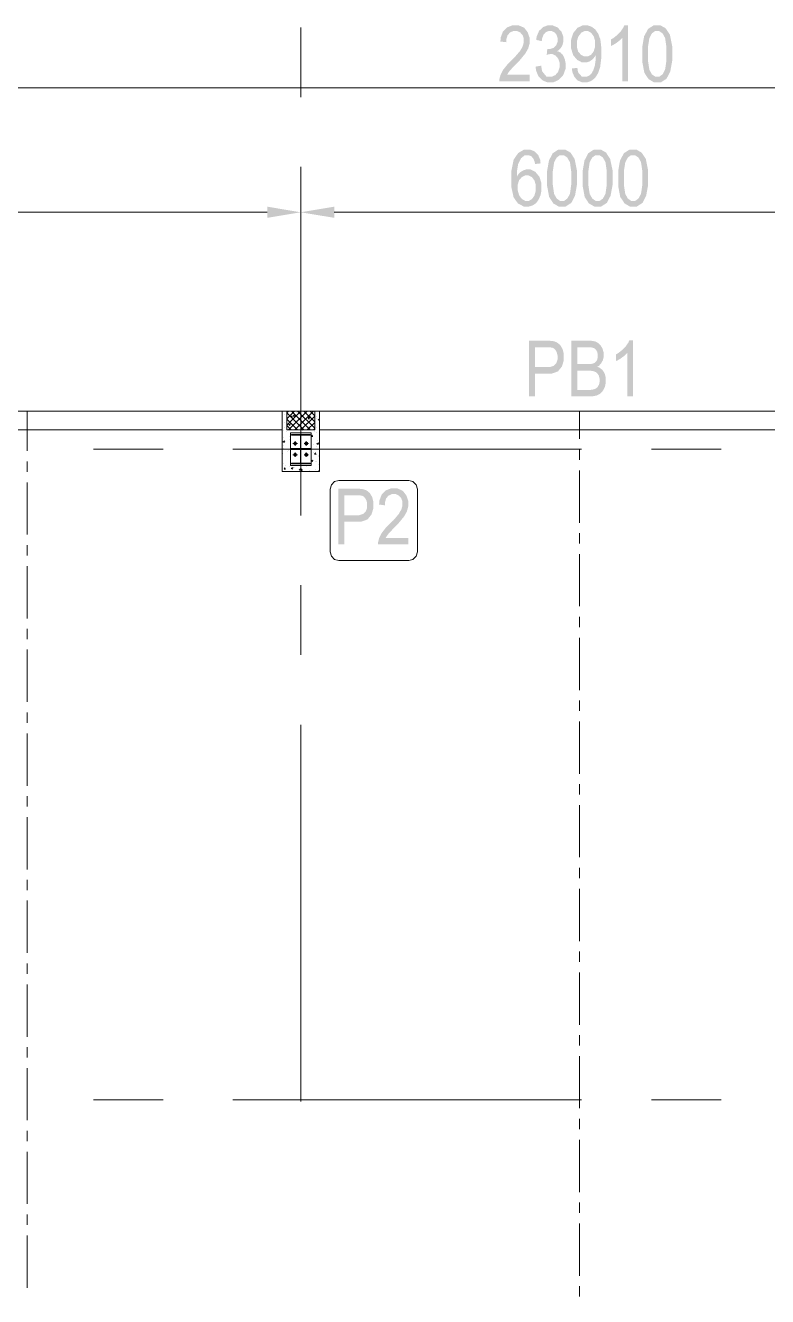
# Model space of a CAD drawing. Header units: millimetres. Extents: x 51.5 to 74.8, y 0.8 to 17.2.
# Drawn here: x 55.694 to 56.739, y 14.504 to 16.293 of the extents above; entities that cross this region are included whole.
import ezdxf

# ---------------------------------------------------------------- set-up
doc = ezdxf.new("R2010")
doc.units = ezdxf.units.MM
doc.layers.add('PDF_Geomertry', color=7, linetype='Continuous')
doc.layers.add('PDF_Solid Fills', color=7, linetype='Continuous')

msp = doc.modelspace()

# ---------------------------------------------------------------- hatches: boundary and pattern name
at = {"layer": 'PDF_Solid Fills', "transparency": 33554559}
for points in [[(56.4037, 16.2233), (56.4037, 16.214), (56.3612, 16.214), (56.3611, 16.2168), (56.3627, 16.2231), (56.3645, 16.2266), (56.3663, 16.2301), (56.3729, 16.2383), (56.3776, 16.243), (56.3832, 16.2486), (56.3904, 16.257), (56.3922, 16.2601), (56.3938, 16.2631), (56.3955, 16.2687), (56.3955, 16.2713), (56.3955, 16.2743), (56.3938, 16.2793), (56.392, 16.2811), (56.3902, 16.283), (56.3859, 16.2848), (56.3834, 16.2848), (56.3807, 16.2848), (56.3761, 16.2829), (56.3744, 16.2808), (56.3726, 16.2787), (56.3708, 16.2729), (56.3708, 16.2691), (56.3626, 16.2701), (56.363, 16.2758), (56.3662, 16.2843), (56.369, 16.287), (56.3718, 16.2899), (56.3791, 16.2927), (56.3837, 16.2927), (56.3886, 16.2927), (56.3961, 16.2895), (56.3986, 16.2862), (56.4011, 16.2829), (56.4037, 16.2752), (56.4037, 16.2711), (56.4037, 16.2673), (56.4016, 16.2601), (56.3997, 16.2568), (56.3977, 16.2533), (56.3902, 16.2441), (56.3847, 16.2384), (56.3811, 16.2348), (56.3765, 16.2298), (56.3755, 16.2286), (56.3744, 16.2272), (56.3727, 16.2245), (56.3722, 16.2233)], [(56.4122, 16.2348), (56.42, 16.2361), (56.4212, 16.2283), (56.4275, 16.2206), (56.4325, 16.2206), (56.4352, 16.2206), (56.44, 16.2229), (56.4419, 16.2252), (56.4438, 16.2274), (56.4458, 16.2334), (56.4458, 16.237), (56.4458, 16.2405), (56.444, 16.2459), (56.4422, 16.248), (56.4404, 16.2502), (56.4359, 16.2523), (56.4333, 16.2523), (56.4322, 16.2523), (56.4294, 16.2518), (56.4277, 16.2512), (56.4286, 16.2597), (56.4298, 16.2595), (56.4327, 16.2595), (56.4376, 16.2613), (56.4394, 16.2631), (56.4412, 16.2649), (56.443, 16.2697), (56.443, 16.2727), (56.443, 16.2754), (56.4415, 16.2798), (56.44, 16.2815), (56.4384, 16.2831), (56.4347, 16.2848), (56.4325, 16.2848), (56.4302, 16.2848), (56.4263, 16.2831), (56.4248, 16.2813), (56.4232, 16.2795), (56.4212, 16.2743), (56.4208, 16.2706), (56.4129, 16.2724), (56.4137, 16.2774), (56.417, 16.2851), (56.4197, 16.2876), (56.4223, 16.2902), (56.4287, 16.2927), (56.4323, 16.2927), (56.4362, 16.2927), (56.4429, 16.2899), (56.4457, 16.287), (56.4484, 16.2841), (56.4511, 16.2769), (56.4511, 16.2724), (56.4511, 16.2698), (56.45, 16.2651), (56.4488, 16.263), (56.4476, 16.2609), (56.4444, 16.2577), (56.4423, 16.2565), (56.4443, 16.2559), (56.4475, 16.2543), (56.4487, 16.253), (56.45, 16.2518), (56.4519, 16.2484), (56.4527, 16.2463), (56.4534, 16.2444), (56.4543, 16.2398), (56.4543, 16.2372), (56.4543, 16.2318), (56.4511, 16.223), (56.4479, 16.2195), (56.4447, 16.2161), (56.437, 16.2126), (56.4326, 16.2126), (56.4286, 16.2126), (56.4215, 16.2156), (56.4187, 16.2187), (56.4158, 16.2216), (56.4126, 16.2297)], [(56.542, 16.214), (56.5341, 16.214), (56.5341, 16.2754), (56.5327, 16.2737), (56.529, 16.2705), (56.5268, 16.2688), (56.5244, 16.2672), (56.5202, 16.2647), (56.5183, 16.2638), (56.5183, 16.2731), (56.5215, 16.2749), (56.5273, 16.2795), (56.5298, 16.2823), (56.5323, 16.2849), (56.5358, 16.2902), (56.5369, 16.2927), (56.542, 16.2927)], [(56.549, 15.7706), (56.5411, 15.7706), (56.5411, 15.832), (56.5397, 15.8305), (56.5361, 15.8272), (56.5337, 15.8255), (56.5315, 15.8238), (56.5272, 15.8213), (56.5252, 15.8205), (56.5252, 15.8298), (56.5286, 15.8318), (56.5343, 15.8363), (56.5368, 15.839), (56.5393, 15.8416), (56.5429, 15.8469), (56.5438, 15.8495), (56.549, 15.8495)], [(56.233, 15.5716), (56.233, 15.5624), (56.1904, 15.5624), (56.1904, 15.5652), (56.192, 15.5715), (56.1938, 15.5749), (56.1955, 15.5784), (56.202, 15.5868), (56.2069, 15.5915), (56.2125, 15.5969), (56.2197, 15.6055), (56.2213, 15.6086), (56.2232, 15.6115), (56.2248, 15.6172), (56.2248, 15.6197), (56.2248, 15.6227), (56.223, 15.6276), (56.2213, 15.6295), (56.2195, 15.6313), (56.2152, 15.6333), (56.2126, 15.6333), (56.2098, 15.6333), (56.2054, 15.6312), (56.2036, 15.6293), (56.2018, 15.6272), (56.2001, 15.6213), (56.2001, 15.6174), (56.1919, 15.6186), (56.1923, 15.6241), (56.1955, 15.6326), (56.1983, 15.6355), (56.2011, 15.6384), (56.2084, 15.6412), (56.2129, 15.6412), (56.2179, 15.6412), (56.2252, 15.6379), (56.2279, 15.6345), (56.2304, 15.6312), (56.2329, 15.6237), (56.2329, 15.6195), (56.2329, 15.6158), (56.2309, 15.6086), (56.229, 15.6051), (56.2269, 15.6016), (56.2194, 15.5924), (56.2138, 15.5868), (56.2104, 15.5831), (56.2058, 15.5783), (56.2047, 15.5769), (56.2037, 15.5756), (56.202, 15.573), (56.2013, 15.5716)]]:
    msp.add_hatch(color=256, dxfattribs=at).paths.add_polyline_path(points)
h = msp.add_hatch(color=256, dxfattribs=at)
h.paths.add_polyline_path([(56.4633, 16.2322), (56.4709, 16.233), (56.4718, 16.2268), (56.4772, 16.2206), (56.4816, 16.2206), (56.4836, 16.2206), (56.4872, 16.2219), (56.4888, 16.2233), (56.4905, 16.2247), (56.4932, 16.2294), (56.4944, 16.2329), (56.4955, 16.2363), (56.4966, 16.2444), (56.4966, 16.249), (56.4966, 16.2509), (56.4954, 16.2486), (56.492, 16.2448), (56.49, 16.2434), (56.4879, 16.242), (56.4836, 16.2406), (56.4813, 16.2406), (56.4775, 16.2406), (56.4707, 16.2441), (56.4679, 16.2474), (56.465, 16.2509), (56.462, 16.2604), (56.462, 16.2663), (56.462, 16.2724), (56.4651, 16.2822), (56.468, 16.2856), (56.4709, 16.2893), (56.4782, 16.2927), (56.4825, 16.2927), (56.4854, 16.2927), (56.4911, 16.2908), (56.4937, 16.2888), (56.4962, 16.2869), (56.5002, 16.2811), (56.5016, 16.2772), (56.5032, 16.2733), (56.5045, 16.2622), (56.5045, 16.2549), (56.5045, 16.2469), (56.503, 16.2343), (56.5015, 16.2298), (56.5, 16.2254), (56.4958, 16.2188), (56.4932, 16.2168), (56.4905, 16.2147), (56.4847, 16.2126), (56.4815, 16.2126), (56.4777, 16.2126), (56.4716, 16.2151), (56.4691, 16.2176), (56.4668, 16.2201), (56.4637, 16.2274)])
h.paths.add_polyline_path([(56.4958, 16.2668), (56.4958, 16.2711), (56.4938, 16.2776), (56.4919, 16.2801), (56.4901, 16.2824), (56.4858, 16.2848), (56.4833, 16.2848), (56.4808, 16.2848), (56.4762, 16.2823), (56.4743, 16.2797), (56.4722, 16.2772), (56.4702, 16.2702), (56.4702, 16.2659), (56.4702, 16.2622), (56.472, 16.2559), (56.474, 16.2537), (56.4759, 16.2513), (56.4805, 16.2491), (56.4832, 16.2491), (56.4858, 16.2491), (56.4902, 16.2515), (56.492, 16.2537), (56.4938, 16.2561), (56.4958, 16.2626)])
h = msp.add_hatch(color=256, dxfattribs=at)
h.paths.add_polyline_path([(56.5622, 16.2527), (56.5622, 16.2626), (56.5648, 16.2776), (56.5676, 16.2826), (56.5702, 16.2877), (56.578, 16.2927), (56.5833, 16.2927), (56.5879, 16.2927), (56.5951, 16.2887), (56.5979, 16.2845), (56.6011, 16.2795), (56.6043, 16.2637), (56.6043, 16.2527), (56.6043, 16.2429), (56.6016, 16.228), (56.599, 16.2229), (56.5963, 16.2177), (56.5884, 16.2126), (56.5832, 16.2126), (56.5786, 16.2126), (56.5711, 16.2172), (56.568, 16.2216), (56.5651, 16.2262), (56.5622, 16.2416)])
h.paths.add_polyline_path([(56.5702, 16.2527), (56.5702, 16.2431), (56.5722, 16.2304), (56.574, 16.227), (56.5758, 16.2238), (56.5805, 16.2206), (56.5834, 16.2206), (56.5861, 16.2206), (56.5907, 16.2238), (56.5925, 16.2272), (56.5943, 16.2305), (56.5962, 16.2433), (56.5962, 16.2527), (56.5962, 16.2623), (56.5943, 16.2751), (56.5925, 16.2784), (56.5907, 16.2816), (56.5858, 16.2848), (56.5829, 16.2848), (56.5802, 16.2848), (56.5758, 16.2816), (56.574, 16.2783), (56.5722, 16.2749), (56.5702, 16.2622)])
h = msp.add_hatch(color=256, dxfattribs=at)
h.paths.add_polyline_path([(56.4191, 16.0986), (56.4113, 16.0977), (56.4108, 16.1008), (56.4091, 16.1051), (56.408, 16.1063), (56.4065, 16.1083), (56.4026, 16.1101), (56.4004, 16.1101), (56.397, 16.1101), (56.3915, 16.1058), (56.3894, 16.1015), (56.3876, 16.0979), (56.3858, 16.0869), (56.3858, 16.0797), (56.387, 16.0823), (56.3905, 16.0862), (56.3926, 16.0874), (56.3947, 16.0888), (56.399, 16.0901), (56.4013, 16.0901), (56.4051, 16.0901), (56.4118, 16.0866), (56.4147, 16.0831), (56.4175, 16.0797), (56.4204, 16.0705), (56.4204, 16.0647), (56.4204, 16.0606), (56.419, 16.0536), (56.4175, 16.0504), (56.4161, 16.0472), (56.4125, 16.0424), (56.4101, 16.0409), (56.4079, 16.0394), (56.4029, 16.0379), (56.4002, 16.0379), (56.3954, 16.0379), (56.3873, 16.0423), (56.3841, 16.0466), (56.3811, 16.0511), (56.3779, 16.0656), (56.3779, 16.0759), (56.3779, 16.0873), (56.3811, 16.1036), (56.3843, 16.1084), (56.3876, 16.1131), (56.3958, 16.118), (56.4009, 16.118), (56.4045, 16.118), (56.4107, 16.1155), (56.4132, 16.113), (56.4157, 16.1105), (56.4187, 16.1033)])
h.paths.add_polyline_path([(56.387, 16.0647), (56.387, 16.0604), (56.389, 16.0536), (56.3909, 16.0509), (56.393, 16.0484), (56.3976, 16.0458), (56.4002, 16.0458), (56.4026, 16.0458), (56.4068, 16.0483), (56.4086, 16.0506), (56.4104, 16.0531), (56.4123, 16.0598), (56.4123, 16.0641), (56.4123, 16.0683), (56.4105, 16.0747), (56.4086, 16.077), (56.4068, 16.0794), (56.4023, 16.0816), (56.3998, 16.0816), (56.3972, 16.0816), (56.3927, 16.0794), (56.3908, 16.077), (56.3888, 16.0748), (56.387, 16.0686)])
h = msp.add_hatch(color=256, dxfattribs=at)
h.paths.add_polyline_path([(56.4283, 16.0779), (56.4283, 16.0879), (56.4309, 16.1027), (56.4336, 16.1079), (56.4362, 16.1129), (56.4441, 16.118), (56.4493, 16.118), (56.4538, 16.118), (56.4612, 16.1138), (56.4638, 16.1098), (56.467, 16.1048), (56.4702, 16.0888), (56.4702, 16.0779), (56.4702, 16.0681), (56.4676, 16.0531), (56.465, 16.0481), (56.4623, 16.043), (56.4544, 16.0379), (56.4491, 16.0379), (56.4445, 16.0379), (56.437, 16.0423), (56.4341, 16.0469), (56.4312, 16.0513), (56.4283, 16.0669)])
h.paths.add_polyline_path([(56.4363, 16.078), (56.4363, 16.0684), (56.4382, 16.0555), (56.44, 16.0523), (56.4419, 16.0491), (56.4465, 16.0458), (56.4494, 16.0458), (56.4522, 16.0458), (56.4566, 16.0491), (56.4586, 16.0524), (56.4604, 16.0556), (56.4622, 16.0684), (56.4622, 16.078), (56.4622, 16.0876), (56.4604, 16.1004), (56.4584, 16.1036), (56.4566, 16.1069), (56.4519, 16.1101), (56.449, 16.1101), (56.4462, 16.1101), (56.4418, 16.1068), (56.44, 16.1036), (56.4382, 16.1002), (56.4363, 16.0874)])
h = msp.add_hatch(color=256, dxfattribs=at)
h.paths.add_polyline_path([(56.4783, 16.0779), (56.4783, 16.0879), (56.4809, 16.1027), (56.4836, 16.1079), (56.4862, 16.1129), (56.4941, 16.118), (56.4994, 16.118), (56.504, 16.118), (56.5112, 16.1138), (56.5138, 16.1098), (56.517, 16.1048), (56.5204, 16.0888), (56.5204, 16.0779), (56.5204, 16.0681), (56.5176, 16.0531), (56.515, 16.0481), (56.5123, 16.043), (56.5044, 16.0379), (56.4993, 16.0379), (56.4947, 16.0379), (56.487, 16.0423), (56.4841, 16.0469), (56.4812, 16.0513), (56.4783, 16.0669)])
h.paths.add_polyline_path([(56.4863, 16.078), (56.4863, 16.0684), (56.4882, 16.0555), (56.4901, 16.0523), (56.4919, 16.0491), (56.4966, 16.0458), (56.4995, 16.0458), (56.5022, 16.0458), (56.5068, 16.0491), (56.5086, 16.0524), (56.5104, 16.0556), (56.5122, 16.0684), (56.5122, 16.078), (56.5122, 16.0876), (56.5104, 16.1004), (56.5086, 16.1036), (56.5068, 16.1069), (56.5019, 16.1101), (56.499, 16.1101), (56.4963, 16.1101), (56.4918, 16.1068), (56.49, 16.1036), (56.4882, 16.1002), (56.4863, 16.0874)])
h = msp.add_hatch(color=256, dxfattribs=at)
h.paths.add_polyline_path([(56.5283, 16.0779), (56.5283, 16.0879), (56.5309, 16.1027), (56.5337, 16.1079), (56.5363, 16.1129), (56.5443, 16.118), (56.5494, 16.118), (56.554, 16.118), (56.5612, 16.1138), (56.564, 16.1098), (56.5672, 16.1048), (56.5704, 16.0888), (56.5704, 16.0779), (56.5704, 16.0681), (56.5677, 16.0531), (56.5651, 16.0481), (56.5625, 16.043), (56.5545, 16.0379), (56.5493, 16.0379), (56.5447, 16.0379), (56.5372, 16.0423), (56.5343, 16.0469), (56.5312, 16.0513), (56.5283, 16.0669)])
h.paths.add_polyline_path([(56.5363, 16.078), (56.5363, 16.0684), (56.5383, 16.0555), (56.5401, 16.0523), (56.5419, 16.0491), (56.5466, 16.0458), (56.5495, 16.0458), (56.5522, 16.0458), (56.5568, 16.0491), (56.5586, 16.0524), (56.5604, 16.0556), (56.5623, 16.0684), (56.5623, 16.078), (56.5623, 16.0876), (56.5604, 16.1004), (56.5586, 16.1036), (56.5568, 16.1069), (56.552, 16.1101), (56.549, 16.1101), (56.5463, 16.1101), (56.5419, 16.1068), (56.5401, 16.1036), (56.5383, 16.1002), (56.5363, 16.0874)])
h = msp.add_hatch(color=256, dxfattribs=at)
h.paths.add_polyline_path([(56.4026, 15.7706), (56.4026, 15.8491), (56.4269, 15.8491), (56.4312, 15.8491), (56.4375, 15.8484), (56.4395, 15.8477), (56.4423, 15.8466), (56.4468, 15.8429), (56.4484, 15.8401), (56.4501, 15.8373), (56.4518, 15.8306), (56.4518, 15.8266), (56.4518, 15.8213), (56.449, 15.8126), (56.4463, 15.8093), (56.4436, 15.8059), (56.4343, 15.8026), (56.4276, 15.8026), (56.4111, 15.8026), (56.4111, 15.7706)])
h.paths.add_polyline_path([(56.4111, 15.8119), (56.4277, 15.8119), (56.4318, 15.8119), (56.4375, 15.8137), (56.4394, 15.8154), (56.4412, 15.8172), (56.443, 15.8226), (56.443, 15.8262), (56.443, 15.8284), (56.442, 15.8324), (56.4412, 15.8341), (56.4402, 15.8358), (56.4382, 15.838), (56.4369, 15.8387), (56.4355, 15.8393), (56.4309, 15.8399), (56.4276, 15.8399), (56.4111, 15.8399)])
h = msp.add_hatch(color=256, dxfattribs=at)
h.paths.add_polyline_path([(56.4623, 15.7706), (56.4623, 15.8491), (56.4865, 15.8491), (56.4902, 15.8491), (56.4959, 15.848), (56.4982, 15.8469), (56.5002, 15.8458), (56.5038, 15.8422), (56.5052, 15.8398), (56.5065, 15.8374), (56.5079, 15.832), (56.5079, 15.8291), (56.5079, 15.8265), (56.5068, 15.8216), (56.5055, 15.8194), (56.5044, 15.8172), (56.5011, 15.8137), (56.4988, 15.8124), (56.5016, 15.8115), (56.5061, 15.808), (56.5077, 15.8055), (56.5093, 15.803), (56.5109, 15.797), (56.5109, 15.7934), (56.5109, 15.7898), (56.5094, 15.7836), (56.508, 15.7809), (56.5065, 15.7783), (56.5026, 15.7744), (56.5002, 15.7731), (56.4977, 15.7719), (56.4911, 15.7706), (56.4868, 15.7706)])
h.paths.add_polyline_path([(56.4708, 15.7799), (56.4869, 15.7799), (56.4895, 15.7799), (56.4934, 15.7805), (56.4947, 15.7809), (56.4965, 15.7816), (56.4993, 15.7838), (56.5002, 15.7855), (56.5012, 15.787), (56.5022, 15.7911), (56.5022, 15.7934), (56.5022, 15.7956), (56.5012, 15.7994), (56.5004, 15.8011), (56.4994, 15.8026), (56.497, 15.8048), (56.4954, 15.8055), (56.4938, 15.8062), (56.489, 15.8069), (56.4858, 15.8069), (56.4708, 15.8069)])
h.paths.add_polyline_path([(56.4708, 15.8162), (56.4848, 15.8162), (56.4875, 15.8162), (56.4913, 15.8166), (56.4926, 15.8169), (56.4943, 15.8174), (56.4968, 15.8194), (56.4977, 15.8206), (56.4986, 15.822), (56.4995, 15.8256), (56.4995, 15.8279), (56.4995, 15.8301), (56.4987, 15.8336), (56.4979, 15.8349), (56.497, 15.8363), (56.4948, 15.8383), (56.4936, 15.8388), (56.4922, 15.8394), (56.4873, 15.8399), (56.4837, 15.8399), (56.4708, 15.8399)])
h = msp.add_hatch(color=256, dxfattribs=at)
h.paths.add_polyline_path([(56.1347, 15.5624), (56.1347, 15.6409), (56.159, 15.6409), (56.1633, 15.6409), (56.1695, 15.6401), (56.1716, 15.6394), (56.1744, 15.6384), (56.1788, 15.6347), (56.1805, 15.6319), (56.1822, 15.6291), (56.1838, 15.6223), (56.1838, 15.6183), (56.1838, 15.613), (56.1811, 15.6044), (56.1784, 15.6011), (56.1757, 15.5976), (56.1663, 15.5943), (56.1597, 15.5943), (56.1432, 15.5943), (56.1432, 15.5624)])
h.paths.add_polyline_path([(56.1432, 15.6036), (56.1598, 15.6036), (56.1638, 15.6036), (56.1695, 15.6054), (56.1715, 15.6072), (56.1733, 15.609), (56.1751, 15.6143), (56.1751, 15.6179), (56.1751, 15.6202), (56.1741, 15.6243), (56.1733, 15.6258), (56.1723, 15.6274), (56.1702, 15.6298), (56.169, 15.6304), (56.1676, 15.6311), (56.163, 15.6316), (56.1597, 15.6316), (56.1432, 15.6316)])

# ---------------------------------------------------------------- linework, layer by layer
at = {"layer": 'PDF_Geomertry', "lineweight": 0}
for points in [[(56.0816, 16.1918), (56.0816, 16.2898)], [(54.9658, 16.2047), (57.9995, 16.2047)], [(56.0816, 15.603), (56.0816, 16.0936)], [(54.9658, 16.0298), (56.0345, 16.0298)], [(56.0816, 16.0298), (56.0816, 16.0298)], [(56.1287, 16.0298), (56.8195, 16.0298)], [(56.0555, 15.7499), (54.9776, 15.7499)], [(55.6965, 15.7499), (55.6965, 15.694)], [(56.0555, 15.743), (56.0555, 15.743)], [(56.0586, 15.7454), (56.0586, 15.7454)], [(56.062, 15.7301), (56.0819, 15.7499)], [(56.062, 15.739), (56.073, 15.7499)], [(56.062, 15.7477), (56.0643, 15.7499)], [(56.062, 15.7476), (56.0859, 15.7238)], [(56.0645, 15.7238), (56.0907, 15.7499)], [(56.0645, 15.7499), (56.0645, 15.7499)], [(56.0655, 15.7445), (56.0655, 15.7445)], [(56.0701, 15.7412), (56.0682, 15.7413), (56.0697, 15.7433)], [(56.0686, 15.7499), (56.0947, 15.7238)], [(56.0693, 15.7409), (56.0688, 15.743)], [(56.0707, 15.743), (56.0736, 15.7426)], [(56.0708, 15.7427), (56.0733, 15.7454)], [(56.0712, 15.7468), (56.0712, 15.7468)], [(56.0736, 15.7423), (56.0732, 15.7454)], [(56.0733, 15.7238), (56.0994, 15.7499)], [(56.0758, 15.7479), (56.0758, 15.7479)], [(56.0773, 15.7499), (56.1013, 15.7261)], [(56.0795, 15.7479), (56.0795, 15.7479)], [(56.082, 15.7238), (56.1013, 15.743)], [(56.0833, 15.7438), (56.0833, 15.7438)], [(56.0861, 15.7499), (56.1013, 15.7348)], [(56.092, 15.7495), (56.092, 15.7495)], [(56.094, 15.7391), (56.092, 15.7393), (56.0936, 15.7412)], [(56.0926, 15.7418), (56.0943, 15.7406), (56.095, 15.7426)], [(56.0927, 15.7419), (56.0951, 15.7429)], [(56.093, 15.7388), (56.0927, 15.7409)], [(56.095, 15.7499), (56.1013, 15.7436)], [(56.0952, 15.7499), (56.0952, 15.7499)], [(56.1011, 15.743), (56.1011, 15.743)], [(56.1032, 15.7429), (56.1032, 15.7429)], [(56.8404, 15.7499), (56.1079, 15.7499)], [(56.1079, 15.7493), (56.1079, 15.7493)], [(56.4741, 15.7499), (56.4741, 15.7108)], [(56.0555, 15.7238), (54.9776, 15.7238)], [(56.0555, 15.7322), (56.0555, 15.7322)], [(56.0577, 15.7231), (56.0577, 15.7231)], [(56.0582, 15.7343), (56.0582, 15.7343)], [(56.0591, 15.7276), (56.0591, 15.7276)], [(56.062, 15.7388), (56.077, 15.7238)], [(56.062, 15.7299), (56.0683, 15.7238)], [(56.0625, 15.7337), (56.0625, 15.7337)], [(56.0644, 15.7363), (56.0644, 15.7363)], [(56.0647, 15.7311), (56.0663, 15.7299), (56.067, 15.7319)], [(56.0648, 15.7312), (56.0672, 15.732)], [(56.0661, 15.7231), (56.0661, 15.7231)], [(56.0708, 15.7348), (56.0708, 15.7348)], [(56.0725, 15.729), (56.0725, 15.729)], [(56.0745, 15.7233), (56.0745, 15.7233)], [(56.075, 15.7256), (56.075, 15.7256)], [(56.0754, 15.7368), (56.0754, 15.7368)], [(56.0768, 15.7269), (56.0768, 15.7269)], [(56.0833, 15.7365), (56.0833, 15.7365)], [(56.0838, 15.7395), (56.0838, 15.7395)], [(56.0838, 15.7223), (56.0838, 15.7223)], [(56.0909, 15.7238), (56.1013, 15.7341)], [(56.0918, 15.7323), (56.0918, 15.7323)], [(56.092, 15.728), (56.092, 15.728)], [(56.0925, 15.7391), (56.0925, 15.7391)], [(56.0945, 15.7261), (56.0945, 15.7261)], [(56.0955, 15.7261), (56.0955, 15.7261)], [(56.0997, 15.7238), (56.1013, 15.7254)], [(56.1038, 15.7272), (56.1038, 15.7272)], [(56.1043, 15.7393), (56.1043, 15.7393)], [(56.1061, 15.7376), (56.1079, 15.7373)], [(56.1062, 15.7372), (56.1079, 15.739)], [(56.8404, 15.7238), (56.1079, 15.7238)], [(56.0555, 15.7215), (56.0555, 15.7215)], [(56.0555, 15.7108), (56.0555, 15.7108)], [(56.0555, 15.7088), (56.0555, 15.7088)], [(56.0566, 15.7069), (56.0583, 15.7058), (56.059, 15.7079)], [(56.0568, 15.707), (56.0591, 15.708)], [(56.0573, 15.7122), (56.0573, 15.7122)], [(56.062, 15.7216), (56.062, 15.7216)], [(56.0658, 15.714), (56.0658, 15.714)], [(56.0658, 15.7102), (56.0658, 15.7102)], [(56.0673, 15.7118), (56.0673, 15.7118)], [(56.0673, 15.7104), (56.0673, 15.7104)], [(56.0673, 15.709), (56.0673, 15.709)], [(56.0686, 15.7169), (56.0691, 15.7162)], [(56.0686, 15.7162), (56.0686, 15.7162)], [(56.0687, 15.7173), (56.0698, 15.7162)], [(56.0693, 15.7173), (56.0704, 15.7162)], [(56.07, 15.7173), (56.0709, 15.7162)], [(56.0705, 15.7173), (56.0715, 15.7162)], [(56.077, 15.7044), (56.0707, 15.7044)], [(56.0711, 15.7173), (56.0722, 15.7162)], [(56.0716, 15.7173), (56.0727, 15.7162)], [(56.0718, 15.7195), (56.0718, 15.7195)], [(56.0723, 15.7173), (56.0733, 15.7162)], [(56.0729, 15.7173), (56.0738, 15.7162)], [(56.0734, 15.7173), (56.0745, 15.7162)], [(56.0738, 15.7012), (56.0738, 15.7076)], [(56.074, 15.7173), (56.0751, 15.7162)], [(56.0745, 15.7173), (56.0757, 15.7162)], [(56.0752, 15.7173), (56.0762, 15.7162)], [(56.0758, 15.7173), (56.0768, 15.7162)], [(56.0763, 15.7173), (56.0775, 15.7162)], [(56.0769, 15.7173), (56.078, 15.7162)], [(56.0776, 15.7173), (56.0786, 15.7162)], [(56.0782, 15.7173), (56.0791, 15.7162)], [(56.0787, 15.7173), (56.0798, 15.7162)], [(56.0793, 15.7173), (56.0804, 15.7162)], [(56.0798, 15.7173), (56.0809, 15.7162)], [(56.0805, 15.7173), (56.0815, 15.7162), (56.082, 15.7156)], [(56.0811, 15.7173), (56.082, 15.7162)], [(56.0812, 15.7159), (56.082, 15.7151)], [(56.0812, 15.7152), (56.082, 15.7145)], [(56.0812, 15.7147), (56.082, 15.714)], [(56.0812, 15.7141), (56.082, 15.7133)], [(56.0812, 15.7136), (56.082, 15.7127)], [(56.0812, 15.713), (56.082, 15.7122)], [(56.0812, 15.7123), (56.082, 15.7116)], [(56.0812, 15.7118), (56.082, 15.7109)], [(56.0812, 15.7112), (56.082, 15.7104)], [(56.0812, 15.7106), (56.082, 15.7098)], [(56.0812, 15.7099), (56.082, 15.7093)], [(56.0812, 15.7094), (56.082, 15.7087)], [(56.0812, 15.7088), (56.082, 15.708)], [(56.0812, 15.7083), (56.082, 15.7074)], [(56.0812, 15.7077), (56.082, 15.7069)], [(56.0812, 15.707), (56.082, 15.7063)], [(56.0812, 15.7065), (56.082, 15.7056)], [(56.0812, 15.7059), (56.082, 15.7051)], [(56.0812, 15.7054), (56.082, 15.7045)], [(56.0812, 15.7047), (56.082, 15.704)], [(56.0812, 15.7041), (56.082, 15.7033)], [(56.0816, 15.7173), (56.0827, 15.7162)], [(56.0822, 15.7173), (56.0833, 15.7162)], [(56.0827, 15.7195), (56.0827, 15.7195)], [(56.0829, 15.7173), (56.0838, 15.7162)], [(56.0834, 15.7173), (56.0844, 15.7162)], [(56.084, 15.7173), (56.0851, 15.7162)], [(56.0845, 15.7173), (56.0857, 15.7162)], [(56.0852, 15.7173), (56.0862, 15.7162)], [(56.0858, 15.7173), (56.0868, 15.7162)], [(56.0863, 15.7173), (56.0875, 15.7162)], [(56.0927, 15.7044), (56.0863, 15.7044)], [(56.0869, 15.7173), (56.088, 15.7162)], [(56.0875, 15.7173), (56.0886, 15.7162)], [(56.0882, 15.7173), (56.0891, 15.7162)], [(56.0883, 15.7195), (56.0883, 15.7195)], [(56.0887, 15.7173), (56.0897, 15.7162)], [(56.0893, 15.7173), (56.0904, 15.7162)], [(56.0895, 15.7012), (56.0895, 15.7076)], [(56.0898, 15.7173), (56.0909, 15.7162)], [(56.0905, 15.7173), (56.0915, 15.7162)], [(56.0911, 15.7173), (56.092, 15.7162)], [(56.0916, 15.7173), (56.0927, 15.7162)], [(56.0922, 15.7173), (56.0933, 15.7162)], [(56.0929, 15.7173), (56.0938, 15.7162)], [(56.0934, 15.7173), (56.0944, 15.7162)], [(56.094, 15.7173), (56.0947, 15.7165)], [(56.0945, 15.7173), (56.0947, 15.717)], [(56.095, 15.7195), (56.095, 15.7195)], [(56.0961, 15.7143), (56.0961, 15.7143)], [(56.0961, 15.7095), (56.0961, 15.7095)], [(56.0986, 15.7141), (56.0966, 15.7143), (56.0982, 15.7162)], [(56.0977, 15.7138), (56.0973, 15.7159)], [(56.1015, 15.7216), (56.1015, 15.7216)], [(56.1044, 15.7043), (56.1061, 15.7031), (56.1068, 15.7052)], [(56.1045, 15.7206), (56.1045, 15.7206)], [(56.1045, 15.7044), (56.1068, 15.7054)], [(56.1057, 15.7084), (56.1057, 15.7084)], [(56.1077, 15.7158), (56.1077, 15.7158)], [(56.1079, 15.7176), (56.1079, 15.7176)], [(56.1079, 15.7158), (56.1079, 15.7158)], [(55.8883, 15.6966), (55.7901, 15.6966)], [(56.4769, 15.6966), (55.9863, 15.6966)], [(56.0555, 15.6999), (56.0555, 15.6999)], [(56.0555, 15.6969), (56.0555, 15.6969)], [(56.0555, 15.6933), (56.0555, 15.6933)], [(56.0555, 15.6893), (56.0555, 15.6893)], [(56.0565, 15.6901), (56.0565, 15.6901)], [(56.0569, 15.7011), (56.0569, 15.7011)], [(56.057, 15.6972), (56.057, 15.6972)], [(56.0637, 15.693), (56.0637, 15.693)], [(56.0644, 15.6943), (56.0644, 15.6943)], [(56.0673, 15.6984), (56.0673, 15.6984)], [(56.0673, 15.6983), (56.0673, 15.6983)], [(56.0673, 15.6874), (56.0673, 15.6874)], [(56.0673, 15.6865), (56.0673, 15.6865)], [(56.077, 15.6887), (56.0707, 15.6887)], [(56.0738, 15.6855), (56.0738, 15.6919)], [(56.0812, 15.7036), (56.082, 15.7027)], [(56.0812, 15.703), (56.082, 15.7022)], [(56.0812, 15.7023), (56.082, 15.7016)], [(56.0812, 15.7018), (56.082, 15.7011)], [(56.0812, 15.7012), (56.082, 15.7004)], [(56.0812, 15.7006), (56.082, 15.6998)], [(56.0812, 15.7001), (56.082, 15.6993)], [(56.0812, 15.6994), (56.082, 15.6987)], [(56.0812, 15.6988), (56.082, 15.698)], [(56.0812, 15.6983), (56.082, 15.6974)], [(56.0812, 15.6977), (56.082, 15.6969)], [(56.0812, 15.697), (56.082, 15.6963)], [(56.0812, 15.6965), (56.082, 15.6958)], [(56.0812, 15.6959), (56.082, 15.6951)], [(56.0812, 15.6954), (56.082, 15.6945)], [(56.0812, 15.6947), (56.082, 15.694)], [(56.0812, 15.6941), (56.082, 15.6934)], [(56.0812, 15.6936), (56.082, 15.6927)], [(56.0812, 15.693), (56.082, 15.6922)], [(56.0812, 15.6924), (56.082, 15.6916)], [(56.0812, 15.6918), (56.082, 15.6911)], [(56.0812, 15.6912), (56.082, 15.6904)], [(56.0812, 15.6906), (56.082, 15.6898)], [(56.0812, 15.6901), (56.082, 15.6893)], [(56.0812, 15.6894), (56.082, 15.6887)], [(56.0812, 15.6888), (56.082, 15.6881)], [(56.0812, 15.6883), (56.082, 15.6874)], [(56.0812, 15.6877), (56.082, 15.6869)], [(56.0812, 15.6872), (56.082, 15.6863)], [(56.0812, 15.6865), (56.082, 15.6858)], [(56.0927, 15.6887), (56.0863, 15.6887)], [(56.0895, 15.6855), (56.0895, 15.6919)], [(56.0961, 15.7023), (56.0961, 15.7023)], [(56.0961, 15.6988), (56.0961, 15.6988)], [(56.0961, 15.6881), (56.0961, 15.6881)], [(56.099, 15.7026), (56.099, 15.7026)], [(56.0991, 15.6915), (56.0991, 15.6915)], [(56.1032, 15.6891), (56.1012, 15.6893), (56.1027, 15.6912)], [(56.1023, 15.6888), (56.1019, 15.6909)], [(56.1032, 15.7008), (56.1032, 15.7008)], [(56.1062, 15.687), (56.1062, 15.687)], [(56.1076, 15.697), (56.1076, 15.697)], [(56.1079, 15.7038), (56.1079, 15.7038)], [(56.1079, 15.6972), (56.1079, 15.6972)], [(56.1079, 15.6919), (56.1079, 15.6919)], [(56.1079, 15.6863), (56.1079, 15.6863)], [(56.4741, 15.6961), (56.4741, 15.6813)], [(56.6732, 15.6966), (56.575, 15.6966)], [(55.6965, 15.6793), (55.6965, 15.6645)], [(56.0555, 15.6784), (56.0555, 15.6784)], [(56.0562, 15.679), (56.0562, 15.679)], [(56.057, 15.6761), (56.057, 15.6761)], [(56.0601, 15.6683), (56.0582, 15.6684), (56.0597, 15.6704)], [(56.0593, 15.6681), (56.0588, 15.6702)], [(56.0607, 15.6737), (56.0607, 15.6737)], [(56.0657, 15.6719), (56.0657, 15.6719)], [(56.0673, 15.6801), (56.0673, 15.6801)], [(56.0673, 15.6768), (56.0673, 15.6768)], [(56.0684, 15.6697), (56.0708, 15.6705)], [(56.0684, 15.6695), (56.0701, 15.6683)], [(56.0686, 15.6769), (56.0695, 15.6759)], [(56.0686, 15.6763), (56.069, 15.6759)], [(56.0691, 15.677), (56.0701, 15.6759)], [(56.0697, 15.677), (56.0707, 15.6759)], [(56.0701, 15.6684), (56.0707, 15.6704)], [(56.0702, 15.677), (56.0713, 15.6759)], [(56.0708, 15.677), (56.0719, 15.6759)], [(56.0715, 15.677), (56.0725, 15.6759)], [(56.072, 15.677), (56.073, 15.6759)], [(56.0726, 15.677), (56.0737, 15.6759)], [(56.073, 15.6704), (56.073, 15.6704)], [(56.0732, 15.677), (56.0743, 15.6759)], [(56.0737, 15.677), (56.0748, 15.6759)], [(56.0744, 15.677), (56.0754, 15.6759)], [(56.075, 15.677), (56.0759, 15.6759)], [(56.0755, 15.677), (56.0766, 15.6759)], [(56.0761, 15.677), (56.0772, 15.6759)], [(56.0768, 15.677), (56.0777, 15.6759)], [(56.0773, 15.677), (56.0783, 15.6759)], [(56.0779, 15.677), (56.079, 15.6759)], [(56.0784, 15.677), (56.0795, 15.6759)], [(56.0791, 15.677), (56.0801, 15.6759)], [(56.0795, 15.667), (56.0822, 15.6697)], [(56.0797, 15.677), (56.0807, 15.6759)], [(56.0802, 15.677), (56.0813, 15.6759)], [(56.0808, 15.677), (56.0819, 15.6759)], [(56.0812, 15.6859), (56.082, 15.6851)], [(56.0812, 15.6854), (56.082, 15.6845)], [(56.0812, 15.6848), (56.082, 15.684)], [(56.0812, 15.6841), (56.082, 15.6834)], [(56.0812, 15.6836), (56.082, 15.6827)], [(56.0812, 15.683), (56.082, 15.6822)], [(56.0812, 15.6824), (56.082, 15.6816)], [(56.0812, 15.6818), (56.082, 15.6811)], [(56.0812, 15.6812), (56.082, 15.6805)], [(56.0812, 15.6806), (56.082, 15.6798)], [(56.0812, 15.6801), (56.082, 15.6793)], [(56.0812, 15.6795), (56.082, 15.6787)], [(56.0812, 15.6788), (56.082, 15.6781)], [(56.0812, 15.6783), (56.082, 15.6774)], [(56.0812, 15.6777), (56.082, 15.677), (56.083, 15.6759)], [(56.0812, 15.6772), (56.0813, 15.677), (56.0825, 15.6759)], [(56.0823, 15.6665), (56.0819, 15.6697)], [(56.084, 15.6662), (56.082, 15.6663), (56.0836, 15.6683)], [(56.0826, 15.677), (56.0836, 15.6759)], [(56.0832, 15.677), (56.0843, 15.6759)], [(56.0837, 15.677), (56.0848, 15.6759)], [(56.0844, 15.677), (56.0854, 15.6759)], [(56.085, 15.677), (56.0859, 15.6759)], [(56.0855, 15.677), (56.0866, 15.6759)], [(56.0861, 15.677), (56.0872, 15.6759)], [(56.0868, 15.677), (56.0877, 15.6759)], [(56.0873, 15.677), (56.0883, 15.6759)], [(56.0879, 15.677), (56.089, 15.6759)], [(56.0884, 15.677), (56.0895, 15.6759)], [(56.089, 15.677), (56.0901, 15.6759)], [(56.0897, 15.677), (56.0907, 15.6759)], [(56.0901, 15.6727), (56.0901, 15.6727)], [(56.0902, 15.677), (56.0912, 15.6759)], [(56.0908, 15.677), (56.0919, 15.6759)], [(56.0913, 15.677), (56.0925, 15.6759)], [(56.092, 15.677), (56.093, 15.6759)], [(56.0926, 15.677), (56.0936, 15.6759)], [(56.0932, 15.677), (56.0943, 15.6759)], [(56.0937, 15.677), (56.0947, 15.6759)], [(56.0944, 15.677), (56.0947, 15.6766)], [(56.0961, 15.6773), (56.0961, 15.6773)], [(56.0963, 15.6804), (56.0987, 15.6812)], [(56.0963, 15.6802), (56.098, 15.6791), (56.0986, 15.6811)], [(56.1025, 15.6793), (56.1025, 15.6793)], [(56.1044, 15.6786), (56.1044, 15.6786)], [(56.1069, 15.6748), (56.1069, 15.6748)], [(56.1072, 15.6859), (56.1072, 15.6859)], [(56.1079, 15.6859), (56.1079, 15.6859)], [(56.1079, 15.6756), (56.1079, 15.6756)], [(56.1079, 15.6754), (56.1079, 15.6754)], [(56.0555, 15.6677), (56.0555, 15.6677)], [(56.0558, 15.6679), (56.0558, 15.6679)], [(56.0794, 15.6673), (56.0823, 15.6669)], [(56.083, 15.6661), (56.0827, 15.6681)], [(56.0937, 15.6661), (56.0937, 15.6661)], [(56.0938, 15.6649), (56.0938, 15.6649)], [(56.102, 15.6672), (56.102, 15.6672)], [(56.1063, 15.6649), (56.1075, 15.6662)], [(56.1068, 15.6649), (56.1065, 15.6661)], [(56.4741, 15.6666), (56.4741, 15.593)], [(55.6965, 15.6498), (55.6965, 15.5762)], [(55.6965, 15.5615), (55.6965, 15.5468)], [(56.4741, 15.5783), (56.4741, 15.5636)], [(56.4741, 15.5488), (56.4741, 15.4754)], [(55.6965, 15.532), (55.6965, 15.4584)], [(56.0816, 15.4069), (56.0816, 15.5049)], [(56.4741, 15.4606), (56.4741, 15.4459)], [(55.6965, 15.4437), (55.6965, 15.4291)], [(56.4741, 15.4312), (56.4741, 15.3576)], [(55.6965, 15.4144), (55.6965, 15.3408)], [(56.4741, 15.3429), (56.4741, 15.3281)], [(55.6965, 15.3261), (55.6965, 15.3113)], [(56.4741, 15.3134), (56.4741, 15.2398)], [(55.6965, 15.2966), (55.6965, 15.223)], [(56.0816, 14.7787), (56.0816, 15.3087)], [(56.4741, 15.2251), (56.4741, 15.2104)], [(55.6965, 15.2083), (55.6965, 15.1936)], [(56.4741, 15.1956), (56.4741, 15.1222)], [(55.6965, 15.1788), (55.6965, 15.1052)], [(56.4741, 15.1074), (56.4741, 15.0927)], [(55.6965, 15.0906), (55.6965, 15.0759)], [(56.4741, 15.078), (56.4741, 15.0044)], [(55.6965, 15.0612), (55.6965, 14.9876)], [(56.4741, 14.9897), (56.4741, 14.9749)], [(55.6965, 14.9729), (55.6965, 14.9581)], [(56.4741, 14.9602), (56.4741, 14.8866)], [(55.6965, 14.9434), (55.6965, 14.8698)], [(56.4741, 14.8719), (56.4741, 14.8572)], [(55.6965, 14.8551), (55.6965, 14.8404)], [(56.4741, 14.8424), (56.4741, 14.769)], [(55.6965, 14.8256), (55.6965, 14.7522)], [(55.8883, 14.7809), (55.7901, 14.7809)], [(56.4769, 14.7809), (55.9863, 14.7809)], [(56.6732, 14.7809), (56.575, 14.7809)], [(56.4741, 14.7543), (56.4741, 14.7395)], [(55.6965, 14.7374), (55.6965, 14.7227)], [(56.4741, 14.7248), (56.4741, 14.6512)], [(55.6965, 14.708), (55.6965, 14.6344)], [(56.4741, 14.6365), (56.4741, 14.6218)], [(55.6965, 14.6197), (55.6965, 14.6049)], [(56.4741, 14.607), (56.4741, 14.5334)], [(55.6965, 14.5902), (55.6965, 14.5166)], [(56.4741, 14.5187), (56.4741, 14.5041)]]:
    msp.add_lwpolyline(points, dxfattribs=at)
for points in [[(56.0816, 16.0691), (56.0816, 15.7084)], [(56.1079, 15.6649), (56.0555, 15.6649), (56.0555, 15.7499), (56.1079, 15.7499), (56.1079, 15.6649)], [(56.0555, 15.7447), (56.0555, 15.7447), (56.0555, 15.7447)], [(56.0555, 15.7445), (56.0555, 15.7445), (56.0555, 15.7445), (56.0555, 15.7445)], [(56.0555, 15.7404), (56.0555, 15.7404), (56.0555, 15.7404), (56.0555, 15.7404)], [(56.057, 15.7499), (56.057, 15.7499), (56.057, 15.7499)], [(56.062, 15.7238), (56.062, 15.7499), (56.1013, 15.7499), (56.1013, 15.7238), (56.062, 15.7238)], [(56.0726, 15.7499), (56.0726, 15.7499), (56.0726, 15.7499), (56.0726, 15.7499)], [(56.0736, 15.7499), (56.0736, 15.7499), (56.0736, 15.7499)], [(56.0902, 15.7499), (56.0902, 15.7499), (56.0902, 15.7499)], [(56.0955, 15.7499), (56.0955, 15.7499), (56.0955, 15.7499), (56.0955, 15.7499)], [(56.1066, 15.7499), (56.1066, 15.7499), (56.1066, 15.7499)], [(56.1068, 15.7499), (56.1068, 15.7499), (56.1068, 15.7499)], [(56.1079, 15.7401), (56.1079, 15.7401), (56.1079, 15.7401)], [(56.0555, 15.7327), (56.0555, 15.7327), (56.0555, 15.7327)], [(56.0555, 15.7298), (56.0555, 15.7298), (56.0555, 15.7298), (56.0555, 15.7298)], [(56.0555, 15.7234), (56.0555, 15.7234), (56.0555, 15.7234)], [(56.1079, 15.7387), (56.1079, 15.7387), (56.1079, 15.7387)], [(56.1079, 15.7294), (56.1079, 15.7294), (56.1079, 15.7294)], [(56.1079, 15.7277), (56.1079, 15.7277), (56.1079, 15.7277)], [(56.0555, 15.7208), (56.0555, 15.7208), (56.0555, 15.7208), (56.0555, 15.7208)], [(56.0555, 15.7193), (56.0555, 15.7193), (56.0555, 15.7193)], [(56.0555, 15.7087), (56.0555, 15.7087), (56.0555, 15.7087), (56.0555, 15.7087)], [(56.0673, 15.7195), (56.0961, 15.7195), (56.0961, 15.6737), (56.0673, 15.6737), (56.0673, 15.7195)], [(56.0686, 15.7162), (56.0686, 15.7173), (56.0947, 15.7173), (56.0947, 15.7162), (56.0686, 15.7162)], [(56.0809, 15.7195), (56.0809, 15.7195), (56.0809, 15.7195), (56.0809, 15.7195)], [(56.0812, 15.7162), (56.0812, 15.677), (56.082, 15.677), (56.082, 15.7162), (56.0812, 15.7162)], [(56.0961, 15.7145), (56.0961, 15.7145), (56.0961, 15.7145)], [(56.0961, 15.7073), (56.0961, 15.7073), (56.0961, 15.7073), (56.0961, 15.7073)], [(56.1079, 15.7186), (56.1079, 15.7186), (56.1079, 15.7186)], [(56.1079, 15.7079), (56.1079, 15.7079), (56.1079, 15.7079)], [(56.0555, 15.7023), (56.0555, 15.7023), (56.0555, 15.7023), (56.0555, 15.7023)], [(56.0555, 15.6981), (56.0555, 15.6981), (56.0555, 15.6981), (56.0555, 15.6981)], [(56.0555, 15.6876), (56.0555, 15.6876), (56.0555, 15.6876)], [(56.0673, 15.6972), (56.0673, 15.6961), (56.0812, 15.6961), (56.0812, 15.6972), (56.0673, 15.6972)], [(56.0673, 15.6915), (56.0673, 15.6915), (56.0673, 15.6915)], [(56.0673, 15.6906), (56.0673, 15.6906), (56.0673, 15.6906)], [(56.0816, 15.6888), (56.0816, 15.6888)], [(56.0961, 15.6972), (56.0961, 15.6961), (56.082, 15.6961), (56.082, 15.6972), (56.0961, 15.6972)], [(56.0961, 15.704), (56.0961, 15.704), (56.0961, 15.704), (56.0961, 15.704)], [(56.0961, 15.6934), (56.0961, 15.6934), (56.0961, 15.6934), (56.0961, 15.6934)], [(56.0961, 15.6904), (56.0961, 15.6904), (56.0961, 15.6904)], [(56.0961, 15.6862), (56.0961, 15.6862), (56.0961, 15.6862)], [(56.1079, 15.6965), (56.1079, 15.6965), (56.1079, 15.6965)], [(56.0555, 15.6849), (56.0555, 15.6849), (56.0555, 15.6849)], [(56.0555, 15.6812), (56.0555, 15.6812), (56.0555, 15.6812)], [(56.0555, 15.6772), (56.0555, 15.6772), (56.0555, 15.6772)], [(56.0555, 15.673), (56.0555, 15.673), (56.0555, 15.673)], [(56.0686, 15.677), (56.0686, 15.6759), (56.0947, 15.6759), (56.0947, 15.677), (56.0686, 15.677)], [(56.0775, 15.6737), (56.0775, 15.6737), (56.0775, 15.6737), (56.0775, 15.6737)], [(56.0868, 15.6737), (56.0868, 15.6737), (56.0868, 15.6737), (56.0868, 15.6737)], [(56.0913, 15.6737), (56.0913, 15.6737), (56.0913, 15.6737)], [(56.094, 15.6737), (56.094, 15.6737), (56.094, 15.6737), (56.094, 15.6737)], [(56.0961, 15.6829), (56.0961, 15.6829), (56.0961, 15.6829)], [(56.0961, 15.6783), (56.0961, 15.6783), (56.0961, 15.6783)], [(56.0555, 15.6666), (56.0555, 15.6666), (56.0555, 15.6666), (56.0555, 15.6666)], [(56.0659, 15.6649), (56.0659, 15.6649), (56.0659, 15.6649)], [(56.08, 15.6649), (56.08, 15.6649), (56.08, 15.6649), (56.08, 15.6649)], [(56.085, 15.6649), (56.085, 15.6649), (56.085, 15.6649)], [(56.1079, 15.668), (56.1079, 15.668), (56.1079, 15.668)], [(56.1352, 15.6523), (56.2336, 15.6523), (56.2395, 15.6508), (56.244, 15.6463), (56.2457, 15.6404), (56.2457, 15.5518), (56.244, 15.5458), (56.2395, 15.5413), (56.2336, 15.5398), (56.1352, 15.5398), (56.1291, 15.5413), (56.1247, 15.5458), (56.1232, 15.5518), (56.1232, 15.6404), (56.1247, 15.6463), (56.1291, 15.6508), (56.1352, 15.6523)]]:
    msp.add_lwpolyline(points, close=True, dxfattribs=at)
for centre, radius in [((56.0738, 15.7044), 0.00194), ((56.0738, 15.7044), 0.00167), ((56.0895, 15.7044), 0.00194), ((56.0895, 15.7044), 0.00167), ((56.0738, 15.6887), 0.00194), ((56.0895, 15.6887), 0.00194)]:
    msp.add_circle(centre, radius, dxfattribs=at)
for points in [[(56.0755, 15.6887), (56.0755, 15.6897), (56.0747, 15.6904), (56.0738, 15.6904), (56.0729, 15.6904), (56.0722, 15.6897), (56.0722, 15.6887), (56.0722, 15.6879), (56.0729, 15.687), (56.0738, 15.687), (56.0747, 15.687), (56.0755, 15.6879), (56.0755, 15.6887)], [(56.0912, 15.6887), (56.0912, 15.6897), (56.0904, 15.6904), (56.0895, 15.6904), (56.0886, 15.6904), (56.0879, 15.6897), (56.0879, 15.6887), (56.0879, 15.6879), (56.0886, 15.687), (56.0895, 15.687), (56.0904, 15.687), (56.0912, 15.6879), (56.0912, 15.6887)]]:
    msp.add_open_spline(points, degree=3, knots=[0, 0, 0, 0, 1, 1, 1, 2, 2, 2, 3, 3, 3, 4, 4, 4, 4], dxfattribs=at)
at = {"layer": 'PDF_Solid Fills', "transparency": 33554559}
for points in [[(56.0345, 16.022), (56.0345, 16.0377), (56.0816, 16.0298)], [(56.1287, 16.0377), (56.1287, 16.022), (56.0816, 16.0298)]]:
    msp.add_solid(points, dxfattribs=at)

doc.saveas('drawing.dxf')
